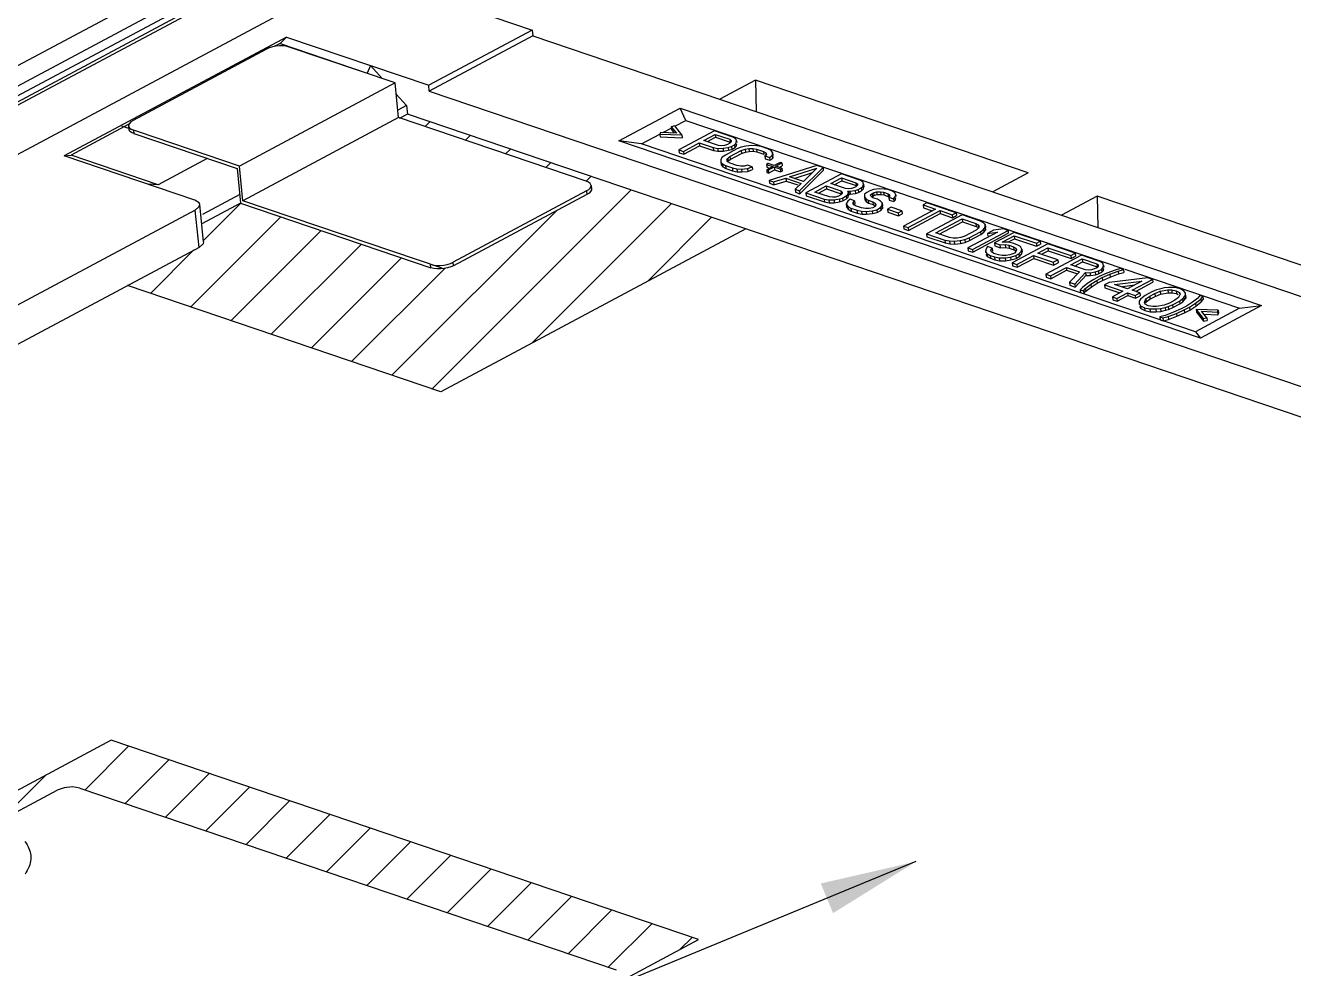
# Model space of a CAD drawing. Header units: millimetres. Extents: x 0 to 594, y 0 to 420.
# Drawn here: x 185.75 to 225.28, y 191.38 to 220.79 of the extents above; entities that cross this region are included whole.
import ezdxf

# ---------------------------------------------------------------- set-up
doc = ezdxf.new("R2010")
doc.units = ezdxf.units.MM
doc.header["$LTSCALE"] = 32.67
doc.layers.get('0').update_dxf_attribs({"linetype": 'CONTINUOUS'})
doc.layers.add('ASSEM_MEM', color=7, linetype='CONTINUOUS')
doc.styles.get("Standard").update_dxf_attribs({"font": 'txt', "width": 0.8})
doc.dimstyles.get("Standard").update_dxf_attribs({"dimtxt": 2.5, "dimasz": 3, "dimexe": 1.5, "dimexo": 1.2, "dimtad": 1, "dimdsep": 46, "dimtxsty": 'STANDARD', "dimblk": '_FILLED', "dimblk1": '_FILLED', "dimblk2": '_FILLED', "dimcen": 0.09, "dimazin": 2, "dimtol": 1, "dimtp": 0.01, "dimtm": 0.01, "dimtfac": 1, "dimtofl": 0, "dimtmove": 0, "dimatfit": 3, "dimldrblk": '_FILLED', "dimfxl": 1, "dimtolj": 1, "dimarcsym": 0})

# ---------------------------------------------------------------- blocks, each defined once
blk = doc.blocks.new('_FILLED')
at = {"color": 0, "linetype": 'BYBLOCK'}
blk.add_solid([(0, 0), (-1, 0.167), (-1, -0.167)], dxfattribs=at)

msp = doc.modelspace()

# ---------------------------------------------------------------- linework, layer by layer
at = {"layer": 'ASSEM_MEM', "color": 7, "linetype": 'CONTINUOUS'}
for p, q in [((202.811, 228.78), (161.609, 206.759)), ((175.565, 213.587), (203.401, 228.465)), ((175.713, 213.364), (203.539, 228.237)), ((175.683, 213.055), (203.515, 227.93)), ((203.558, 228.055), (175.732, 213.183)), ((162.523, 204.492), (196.165, 222.473)), ((196.165, 222.473), (201.544, 220.648)), ((201.544, 220.648), (198.322, 218.926)), ((201.544, 220.648), (201.563, 220.469)), ((193.889, 220.43), (186.959, 216.726)), ((193.69, 220.229), (193.51, 220.133)), ((193.69, 220.229), (193.889, 220.43)), ((193.69, 220.229), (196.407, 219.307)), ((193.889, 220.43), (198.322, 218.926)), ((201.563, 220.469), (198.34, 218.747)), ((201.563, 220.469), (280.46, 193.704)), ((193.266, 220.053), (189.108, 217.831)), ((197.273, 218.997), (193.97, 220.117)), ((196.503, 219.543), (196.407, 219.307)), ((196.503, 219.543), (196.874, 219.132)), ((208.503, 219.084), (207.393, 218.491)), ((217.011, 216.198), (208.503, 219.084)), ((208.503, 219.084), (208.524, 218.108)), ((197.273, 218.997), (192.422, 216.404)), ((197.384, 217.921), (197.273, 218.997)), ((197.309, 218.65), (197.628, 218.296)), ((198.34, 218.747), (198.322, 218.926)), ((198.34, 218.747), (238.775, 205.03)), ((197.628, 218.296), (197.36, 218.153)), ((197.628, 218.296), (197.656, 218.027)), ((197.384, 217.921), (192.533, 215.328)), ((203.233, 215.937), (197.384, 217.921)), ((197.656, 218.027), (197.4, 217.891)), ((238.877, 204.043), (197.656, 218.027)), ((204.251, 217.19), (206.157, 218.208)), ((205.997, 217.653), (206.332, 217.832)), ((206.157, 218.208), (224.282, 212.059)), ((206.332, 217.832), (206.157, 218.208)), ((206.332, 217.832), (219.985, 213.201)), ((188.98, 217.712), (187.176, 216.748)), ((192.422, 216.404), (188.761, 217.646)), ((188.968, 217.658), (188.979, 217.551)), ((189.119, 217.525), (189.13, 217.417)), ((198.211, 217.64), (198.359, 217.789)), ((205.547, 217.458), (205.524, 217.404)), ((206.046, 217.433), (205.547, 217.458)), ((205.624, 217.454), (205.896, 217.599)), ((205.996, 217.656), (205.878, 217.634)), ((205.878, 217.634), (206.046, 217.433)), ((205.878, 217.634), (205.887, 217.544)), ((205.887, 217.544), (205.977, 217.436)), ((206.213, 217.376), (205.996, 217.656)), ((207.227, 217.506), (206.119, 216.913)), ((207.799, 217.312), (207.227, 217.506)), ((189.13, 217.417), (192.347, 216.326)), ((199.465, 217.215), (199.614, 217.363)), ((204.953, 217.095), (204.251, 217.19)), ((222.376, 211.041), (204.251, 217.19)), ((204.953, 217.095), (205.525, 217.401)), ((218.64, 212.453), (204.953, 217.095)), ((205.524, 217.404), (206.213, 217.376)), ((205.524, 217.404), (205.533, 217.314)), ((205.533, 217.314), (206.222, 217.286)), ((206.213, 217.376), (206.222, 217.286)), ((206.262, 216.865), (206.757, 217.13)), ((206.271, 216.775), (206.766, 217.04)), ((206.757, 217.13), (207.186, 216.984)), ((206.757, 217.13), (206.766, 217.04)), ((206.766, 217.04), (207.195, 216.894)), ((206.899, 217.205), (207.252, 217.394)), ((207.351, 217.052), (206.899, 217.205)), ((207.007, 217.168), (207.262, 217.305)), ((207.252, 217.394), (207.705, 217.241)), ((207.252, 217.394), (207.262, 217.305)), ((207.262, 217.305), (207.715, 217.151)), ((207.446, 217.04), (207.351, 217.052)), ((207.541, 217.049), (207.446, 217.04)), ((207.636, 217.079), (207.541, 217.049)), ((207.707, 217.117), (207.636, 217.079)), ((207.705, 217.241), (207.753, 217.204)), ((207.705, 217.241), (207.715, 217.151)), ((207.754, 217.162), (207.707, 217.117)), ((207.753, 217.204), (207.754, 217.162)), ((207.755, 217.018), (207.85, 217.068)), ((207.895, 217.259), (207.799, 217.312)), ((207.85, 217.068), (207.897, 217.114)), ((207.85, 217.068), (207.859, 216.978)), ((207.919, 217.189), (207.895, 217.259)), ((207.897, 217.114), (207.919, 217.189)), ((207.897, 217.114), (207.906, 217.024)), ((207.906, 217.024), (207.929, 217.099)), ((207.919, 217.189), (207.925, 217.139)), ((208.206, 217.03), (208.064, 216.995)), ((208.396, 217.048), (208.206, 217.03)), ((208.538, 217.041), (208.396, 217.048)), ((208.681, 217.013), (208.538, 217.041)), ((186.959, 216.726), (187.176, 216.748)), ((191.035, 215.344), (186.959, 216.726)), ((189.893, 215.826), (187.176, 216.748)), ((191.418, 216.641), (189.893, 215.826)), ((200.72, 216.789), (200.868, 216.938)), ((206.119, 216.913), (206.262, 216.865)), ((206.119, 216.913), (206.128, 216.824)), ((206.128, 216.824), (206.271, 216.775)), ((206.262, 216.865), (206.271, 216.775)), ((207.186, 216.984), (207.329, 216.956)), ((207.186, 216.984), (207.195, 216.894)), ((207.195, 216.894), (207.338, 216.867)), ((207.329, 216.956), (207.495, 216.962)), ((207.329, 216.956), (207.338, 216.867)), ((207.338, 216.867), (207.504, 216.872)), ((207.474, 216.68), (207.428, 216.613)), ((207.569, 216.751), (207.474, 216.68)), ((207.495, 216.962), (207.661, 216.988)), ((207.495, 216.962), (207.504, 216.872)), ((207.504, 216.872), (207.67, 216.898)), ((207.922, 216.94), (207.569, 216.751)), ((207.618, 216.59), (207.641, 216.644)), ((207.641, 216.644), (207.712, 216.703)), ((207.641, 216.644), (207.65, 216.555)), ((207.661, 216.988), (207.755, 217.018)), ((207.661, 216.988), (207.67, 216.898)), ((207.67, 216.898), (207.765, 216.928)), ((207.712, 216.703), (208.065, 216.892)), ((207.712, 216.703), (207.721, 216.613)), ((207.721, 216.613), (208.075, 216.802)), ((207.755, 217.018), (207.765, 216.928)), ((207.765, 216.928), (207.859, 216.978)), ((207.859, 216.978), (207.906, 217.024)), ((208.064, 216.995), (207.922, 216.94)), ((208.065, 216.892), (208.184, 216.934)), ((208.065, 216.892), (208.075, 216.802)), ((208.075, 216.802), (208.193, 216.845)), ((208.184, 216.934), (208.302, 216.956)), ((208.184, 216.934), (208.193, 216.845)), ((208.193, 216.845), (208.311, 216.866)), ((208.302, 216.956), (208.421, 216.957)), ((208.302, 216.956), (208.311, 216.866)), ((208.311, 216.866), (208.43, 216.867)), ((208.421, 216.957), (208.54, 216.937)), ((208.421, 216.957), (208.43, 216.867)), ((208.43, 216.867), (208.549, 216.847)), ((208.54, 216.937), (208.754, 216.864)), ((208.54, 216.937), (208.549, 216.847)), ((208.549, 216.847), (208.763, 216.775)), ((208.896, 216.94), (208.681, 217.013)), ((208.754, 216.864), (208.826, 216.819)), ((208.754, 216.864), (208.763, 216.775)), ((208.85, 216.77), (208.803, 216.724)), ((208.803, 216.724), (208.946, 216.675)), ((208.803, 216.724), (208.813, 216.634)), ((208.813, 216.634), (208.956, 216.586)), ((208.826, 216.819), (208.85, 216.77)), ((208.826, 216.819), (208.835, 216.73)), ((208.991, 216.887), (208.896, 216.94)), ((208.946, 216.675), (209.04, 216.747)), ((208.946, 216.675), (208.956, 216.586)), ((208.956, 216.586), (209.05, 216.657)), ((209.039, 216.829), (208.991, 216.887)), ((209.039, 216.829), (209.049, 216.74)), ((209.04, 216.747), (209.039, 216.829)), ((209.04, 216.747), (209.05, 216.657)), ((209.05, 216.657), (209.049, 216.74)), ((192.347, 216.326), (192.459, 215.25)), ((192.533, 215.328), (192.422, 216.404)), ((201.974, 216.363), (202.123, 216.512)), ((207.428, 216.613), (207.429, 216.531)), ((207.429, 216.531), (207.477, 216.473)), ((207.429, 216.531), (207.438, 216.441)), ((207.438, 216.441), (207.486, 216.383)), ((207.477, 216.473), (207.572, 216.42)), ((207.477, 216.473), (207.486, 216.383)), ((207.486, 216.383), (207.582, 216.33)), ((207.572, 216.42), (207.787, 216.347)), ((207.572, 216.42), (207.582, 216.33)), ((207.582, 216.33), (207.796, 216.258)), ((207.642, 216.541), (207.618, 216.59)), ((207.714, 216.496), (207.642, 216.541)), ((207.65, 216.555), (207.721, 216.613)), ((207.928, 216.423), (207.714, 216.496)), ((207.787, 216.347), (207.93, 216.32)), ((207.787, 216.347), (207.796, 216.258)), ((207.796, 216.258), (207.939, 216.23)), ((208.047, 216.403), (207.928, 216.423)), ((207.93, 216.32), (208.072, 216.312)), ((207.93, 216.32), (207.939, 216.23)), ((208.166, 216.404), (208.047, 216.403)), ((208.072, 216.312), (208.262, 216.331)), ((208.072, 216.312), (208.081, 216.223)), ((208.081, 216.223), (208.271, 216.241)), ((208.261, 216.434), (208.166, 216.404)), ((208.404, 216.385), (208.261, 216.434)), ((208.262, 216.331), (208.404, 216.385)), ((208.262, 216.331), (208.271, 216.241)), ((208.271, 216.241), (208.413, 216.296)), ((208.404, 216.385), (208.413, 216.296)), ((208.901, 216.485), (208.854, 216.459)), ((208.854, 216.459), (209.044, 216.395)), ((208.854, 216.459), (208.863, 216.37)), ((209.044, 216.395), (208.856, 216.294)), ((208.856, 216.294), (208.903, 216.278)), ((208.856, 216.294), (208.865, 216.204)), ((208.863, 216.37), (208.915, 216.352)), ((209.092, 216.42), (208.901, 216.485)), ((208.903, 216.278), (209.092, 216.379)), ((208.903, 216.278), (208.913, 216.188)), ((208.913, 216.188), (209.101, 216.289)), ((210.421, 216.422), (208.931, 215.959)), ((209.28, 216.521), (209.092, 216.42)), ((209.092, 216.379), (209.283, 216.314)), ((209.092, 216.379), (209.101, 216.289)), ((209.101, 216.289), (209.292, 216.224)), ((209.139, 216.404), (209.328, 216.505)), ((209.33, 216.339), (209.139, 216.404)), ((209.248, 216.367), (209.337, 216.415)), ((209.328, 216.505), (209.28, 216.521)), ((209.283, 216.314), (209.33, 216.339)), ((209.283, 216.314), (209.292, 216.224)), ((209.292, 216.224), (209.339, 216.249)), ((209.328, 216.505), (209.337, 216.415)), ((209.33, 216.339), (209.339, 216.249)), ((209.57, 216.072), (210.422, 216.34)), ((209.884, 215.636), (210.612, 216.358)), ((209.893, 215.546), (210.621, 216.268)), ((210.422, 216.34), (209.999, 215.927)), ((210.612, 216.358), (210.421, 216.422)), ((210.612, 216.358), (210.621, 216.268)), ((203.239, 215.948), (203.377, 216.086)), ((207.939, 216.23), (208.081, 216.223)), ((208.865, 216.204), (208.913, 216.188)), ((208.931, 215.959), (209.074, 215.911)), ((208.931, 215.959), (208.94, 215.87)), ((208.94, 215.87), (209.083, 215.821)), ((209.074, 215.911), (209.452, 216.03)), ((209.074, 215.911), (209.083, 215.821)), ((209.083, 215.821), (209.462, 215.94)), ((209.452, 216.03), (209.929, 215.868)), ((209.452, 216.03), (209.462, 215.94)), ((209.462, 215.94), (209.826, 215.817)), ((209.999, 215.927), (209.57, 216.072)), ((209.712, 216.024), (210.282, 216.203)), ((209.929, 215.868), (209.741, 215.684)), ((211.184, 216.164), (210.075, 215.571)), ((210.855, 215.863), (211.185, 216.04)), ((211.308, 215.709), (210.855, 215.863)), ((210.963, 215.826), (211.194, 215.95)), ((211.756, 215.97), (211.184, 216.164)), ((211.185, 216.04), (211.638, 215.886)), ((211.185, 216.04), (211.194, 215.95)), ((211.194, 215.95), (211.647, 215.796)), ((211.638, 215.886), (211.686, 215.849)), ((211.638, 215.886), (211.647, 215.796)), ((211.686, 215.849), (211.686, 215.808)), ((211.851, 215.917), (211.756, 215.97)), ((211.876, 215.847), (211.851, 215.917)), ((211.853, 215.772), (211.876, 215.847)), ((211.876, 215.847), (211.885, 215.757)), ((217.011, 216.198), (215.901, 215.605)), ((189.893, 215.826), (189.573, 215.84)), ((192.431, 215.519), (191.272, 214.899)), ((198.429, 209.458), (204.632, 215.661)), ((203.244, 215.63), (199.086, 213.408)), ((203.255, 215.522), (199.097, 213.3)), ((203.244, 215.63), (203.255, 215.522)), ((203.384, 215.803), (203.395, 215.695)), ((209.741, 215.684), (209.884, 215.636)), ((209.741, 215.684), (209.75, 215.595)), ((209.75, 215.595), (209.893, 215.546)), ((209.884, 215.636), (209.893, 215.546)), ((210.075, 215.571), (210.647, 215.377)), ((210.075, 215.571), (210.084, 215.482)), ((210.084, 215.482), (210.656, 215.287)), ((210.359, 215.598), (210.713, 215.787)), ((210.812, 215.445), (210.359, 215.598)), ((210.468, 215.562), (210.723, 215.698)), ((210.713, 215.787), (211.166, 215.634)), ((210.713, 215.787), (210.723, 215.698)), ((210.723, 215.698), (211.175, 215.544)), ((211.097, 215.472), (211.002, 215.442)), ((211.168, 215.51), (211.097, 215.472)), ((211.166, 215.634), (211.214, 215.597)), ((211.166, 215.634), (211.175, 215.544)), ((211.214, 215.556), (211.168, 215.51)), ((211.214, 215.597), (211.214, 215.556)), ((211.216, 215.411), (211.334, 215.474)), ((211.403, 215.698), (211.308, 215.709)), ((211.334, 215.474), (211.381, 215.52)), ((211.334, 215.474), (211.343, 215.384)), ((211.38, 215.623), (211.451, 215.62)), ((211.404, 215.594), (211.38, 215.623)), ((211.381, 215.52), (211.404, 215.594)), ((211.381, 215.52), (211.39, 215.43)), ((211.389, 215.533), (211.46, 215.53)), ((211.39, 215.43), (211.413, 215.505)), ((211.498, 215.707), (211.403, 215.698)), ((211.404, 215.594), (211.413, 215.505)), ((211.451, 215.62), (211.617, 215.646)), ((211.451, 215.62), (211.46, 215.53)), ((211.46, 215.53), (211.626, 215.556)), ((211.592, 215.737), (211.498, 215.707)), ((211.639, 215.762), (211.592, 215.737)), ((211.617, 215.646), (211.712, 215.675)), ((211.617, 215.646), (211.626, 215.556)), ((211.626, 215.556), (211.721, 215.586)), ((211.686, 215.808), (211.639, 215.762)), ((211.712, 215.675), (211.806, 215.726)), ((211.712, 215.675), (211.721, 215.586)), ((211.721, 215.586), (211.815, 215.636)), ((211.806, 215.726), (211.853, 215.772)), ((211.806, 215.726), (211.815, 215.636)), ((211.815, 215.636), (211.862, 215.682)), ((211.853, 215.772), (211.862, 215.682)), ((211.862, 215.682), (211.885, 215.757)), ((211.974, 215.587), (211.903, 215.528)), ((211.903, 215.528), (211.904, 215.445)), ((212.068, 215.637), (211.974, 215.587)), ((212.186, 215.679), (212.068, 215.637)), ((212.093, 215.505), (212.14, 215.551)), ((212.118, 215.455), (212.093, 215.505)), ((212.166, 215.418), (212.118, 215.455)), ((212.14, 215.551), (212.187, 215.576)), ((212.14, 215.551), (212.15, 215.461)), ((212.15, 215.461), (212.197, 215.486)), ((212.376, 215.697), (212.186, 215.679)), ((212.187, 215.576), (212.282, 215.606)), ((212.187, 215.576), (212.197, 215.486)), ((212.197, 215.486), (212.291, 215.516)), ((212.282, 215.606), (212.401, 215.607)), ((212.282, 215.606), (212.291, 215.516)), ((212.291, 215.516), (212.41, 215.517)), ((212.518, 215.69), (212.376, 215.697)), ((212.401, 215.607), (212.496, 215.595)), ((212.401, 215.607), (212.41, 215.517)), ((212.41, 215.517), (212.505, 215.505)), ((212.496, 215.595), (212.639, 215.546)), ((212.496, 215.595), (212.505, 215.505)), ((212.505, 215.505), (212.648, 215.457)), ((212.637, 215.671), (212.518, 215.69)), ((212.757, 215.63), (212.637, 215.671)), ((212.639, 215.546), (212.687, 215.51)), ((212.639, 215.546), (212.648, 215.457)), ((212.687, 215.468), (212.664, 215.435)), ((212.687, 215.51), (212.687, 215.468)), ((212.852, 215.577), (212.757, 215.63)), ((212.877, 215.507), (212.852, 215.577)), ((212.854, 215.432), (212.877, 215.507)), ((212.877, 215.507), (212.882, 215.457)), ((219.156, 215.47), (218.046, 214.877)), ((227.664, 212.584), (219.156, 215.47)), ((219.156, 215.47), (219.177, 214.493)), ((191.306, 214.044), (191.186, 215.21)), ((192.459, 215.25), (191.248, 214.603)), ((191.301, 214.091), (192.461, 215.251)), ((192.459, 215.25), (198.393, 213.236)), ((198.74, 213.223), (192.533, 215.328)), ((201.54, 210.889), (205.886, 215.235)), ((210.647, 215.377), (210.79, 215.349)), ((210.647, 215.377), (210.656, 215.287)), ((210.656, 215.287), (210.799, 215.26)), ((210.79, 215.349), (210.956, 215.355)), ((210.79, 215.349), (210.799, 215.26)), ((210.799, 215.26), (210.965, 215.265)), ((210.907, 215.433), (210.812, 215.445)), ((211.002, 215.442), (210.907, 215.433)), ((210.956, 215.355), (211.122, 215.381)), ((210.956, 215.355), (210.965, 215.265)), ((210.965, 215.265), (211.131, 215.291)), ((211.122, 215.381), (211.216, 215.411)), ((211.122, 215.381), (211.131, 215.291)), ((211.131, 215.291), (211.225, 215.321)), ((211.216, 215.411), (211.225, 215.321)), ((211.225, 215.321), (211.343, 215.384)), ((211.383, 215.313), (211.337, 215.225)), ((211.337, 215.225), (211.385, 215.147)), ((211.337, 215.225), (211.346, 215.136)), ((211.343, 215.384), (211.39, 215.43)), ((211.346, 215.136), (211.395, 215.058)), ((211.454, 215.371), (211.383, 215.313)), ((211.385, 215.147), (211.481, 215.094)), ((211.385, 215.147), (211.395, 215.058)), ((211.395, 215.058), (211.49, 215.004)), ((211.597, 215.323), (211.454, 215.371)), ((211.481, 215.094), (211.672, 215.029)), ((211.481, 215.094), (211.49, 215.004)), ((211.55, 215.277), (211.597, 215.323)), ((211.55, 215.277), (211.559, 215.187)), ((211.551, 215.215), (211.55, 215.277)), ((211.623, 215.17), (211.551, 215.215)), ((211.583, 215.21), (211.606, 215.233)), ((211.597, 215.323), (211.606, 215.233)), ((211.813, 215.105), (211.623, 215.17)), ((211.932, 215.085), (211.813, 215.105)), ((211.904, 215.445), (211.952, 215.388)), ((211.904, 215.445), (211.913, 215.356)), ((211.913, 215.356), (211.962, 215.298)), ((212.051, 215.086), (211.932, 215.085)), ((211.952, 215.388), (212.024, 215.343)), ((211.952, 215.388), (211.962, 215.298)), ((211.962, 215.298), (212.033, 215.253)), ((212.024, 215.343), (212.167, 215.294)), ((212.024, 215.343), (212.033, 215.253)), ((212.033, 215.253), (212.176, 215.205)), ((212.169, 215.108), (212.051, 215.086)), ((212.309, 215.37), (212.166, 215.418)), ((212.167, 215.294), (212.239, 215.249)), ((212.167, 215.294), (212.176, 215.205)), ((212.24, 215.146), (212.169, 215.108)), ((212.176, 215.205), (212.215, 215.181)), ((212.239, 215.249), (212.263, 215.2)), ((212.239, 215.249), (212.248, 215.16)), ((212.263, 215.2), (212.24, 215.146)), ((212.289, 215.047), (212.407, 215.11)), ((212.404, 215.317), (212.309, 215.37)), ((212.452, 215.259), (212.404, 215.317)), ((212.407, 215.11), (212.453, 215.177)), ((212.407, 215.11), (212.416, 215.02)), ((212.416, 215.02), (212.463, 215.087)), ((212.452, 215.259), (212.462, 215.17)), ((212.453, 215.177), (212.452, 215.259)), ((212.453, 215.177), (212.463, 215.087)), ((212.463, 215.087), (212.462, 215.148)), ((212.739, 215.121), (212.621, 215.058)), ((212.621, 215.058), (212.955, 214.945)), ((212.621, 215.058), (212.63, 214.968)), ((212.664, 215.435), (212.807, 215.386)), ((212.664, 215.435), (212.673, 215.345)), ((212.673, 215.345), (212.816, 215.297)), ((213.072, 215.008), (212.739, 215.121)), ((212.807, 215.386), (212.854, 215.432)), ((212.807, 215.386), (212.816, 215.297)), ((212.816, 215.297), (212.863, 215.343)), ((212.854, 215.432), (212.863, 215.343)), ((212.863, 215.343), (212.886, 215.417)), ((214.116, 215.066), (213.125, 214.536)), ((213.853, 215.258), (213.735, 215.195)), ((213.735, 215.195), (214.116, 215.066)), ((213.735, 215.195), (213.744, 215.106)), ((213.744, 215.106), (214.017, 215.013)), ((214.759, 214.951), (213.853, 215.258)), ((191.046, 215.037), (170.789, 204.211)), ((190.902, 212.012), (193.714, 214.824)), ((191.166, 213.872), (191.046, 215.037)), ((197.175, 209.884), (202.306, 215.016)), ((205.149, 212.818), (207.141, 214.81)), ((211.49, 215.004), (211.681, 214.94)), ((211.672, 215.029), (211.814, 215.002)), ((211.672, 215.029), (211.681, 214.94)), ((211.681, 214.94), (211.824, 214.912)), ((211.814, 215.002), (211.957, 214.995)), ((211.814, 215.002), (211.824, 214.912)), ((211.824, 214.912), (211.966, 214.905)), ((211.957, 214.995), (212.147, 215.013)), ((211.957, 214.995), (211.966, 214.905)), ((211.966, 214.905), (212.156, 214.923)), ((212.147, 215.013), (212.289, 215.047)), ((212.147, 215.013), (212.156, 214.923)), ((212.156, 214.923), (212.298, 214.957)), ((212.289, 215.047), (212.298, 214.957)), ((212.298, 214.957), (212.416, 215.02)), ((212.63, 214.968), (212.964, 214.855)), ((212.955, 214.945), (213.072, 215.008)), ((212.955, 214.945), (212.964, 214.855)), ((212.964, 214.855), (213.082, 214.918)), ((213.072, 215.008), (213.082, 214.918)), ((213.268, 214.488), (214.259, 215.017)), ((213.278, 214.398), (214.269, 214.928)), ((214.949, 214.886), (213.84, 214.294)), ((214.125, 214.321), (214.951, 214.762)), ((214.233, 214.284), (214.96, 214.673)), ((214.259, 215.017), (214.641, 214.888)), ((214.259, 215.017), (214.269, 214.928)), ((214.269, 214.928), (214.65, 214.798)), ((214.641, 214.888), (214.759, 214.951)), ((214.641, 214.888), (214.65, 214.798)), ((214.65, 214.798), (214.768, 214.861)), ((214.759, 214.951), (214.768, 214.861)), ((215.521, 214.692), (214.949, 214.886)), ((214.951, 214.762), (215.38, 214.617)), ((214.951, 214.762), (214.96, 214.673)), ((214.96, 214.673), (215.389, 214.527)), ((215.617, 214.639), (215.521, 214.692)), ((192.157, 211.586), (194.969, 214.398)), ((208.202, 214.45), (198.695, 209.368)), ((213.125, 214.536), (213.268, 214.488)), ((213.125, 214.536), (213.135, 214.447)), ((213.135, 214.447), (213.278, 214.398)), ((213.268, 214.488), (213.278, 214.398)), ((213.84, 214.294), (214.412, 214.1)), ((213.84, 214.294), (213.85, 214.204)), ((214.554, 214.175), (214.125, 214.321)), ((215.382, 214.41), (215.028, 214.221)), ((216.047, 214.349), (215.127, 213.857)), ((215.171, 214.172), (215.525, 214.361)), ((215.18, 214.082), (215.534, 214.272)), ((215.27, 213.809), (216.379, 214.401)), ((215.28, 213.719), (216.388, 214.312)), ((215.38, 214.617), (215.451, 214.572)), ((215.38, 214.617), (215.389, 214.527)), ((215.453, 214.468), (215.382, 214.41)), ((215.389, 214.527), (215.437, 214.497)), ((215.451, 214.572), (215.476, 214.522)), ((215.451, 214.572), (215.461, 214.482)), ((215.476, 214.522), (215.453, 214.468)), ((215.525, 214.361), (215.619, 214.432)), ((215.525, 214.361), (215.534, 214.272)), ((215.534, 214.272), (215.628, 214.343)), ((215.665, 214.582), (215.617, 214.639)), ((215.619, 214.432), (215.666, 214.499)), ((215.619, 214.432), (215.628, 214.343)), ((215.628, 214.343), (215.675, 214.409)), ((215.665, 214.582), (215.674, 214.492)), ((215.666, 214.499), (215.665, 214.582)), ((215.666, 214.499), (215.675, 214.409)), ((215.675, 214.409), (215.674, 214.471)), ((215.928, 214.41), (215.739, 214.309)), ((215.739, 214.309), (216.047, 214.349)), ((215.739, 214.309), (215.749, 214.219)), ((216.236, 214.45), (215.928, 214.41)), ((216.57, 214.337), (215.956, 214.009)), ((216.379, 214.401), (216.236, 214.45)), ((216.379, 214.401), (216.388, 214.312)), ((217.38, 214.062), (216.57, 214.337)), ((191.166, 213.872), (171.422, 203.318)), ((193.411, 211.161), (196.223, 213.972)), ((213.85, 214.204), (214.422, 214.01)), ((214.412, 214.1), (214.555, 214.072)), ((214.412, 214.1), (214.422, 214.01)), ((214.422, 214.01), (214.564, 213.982)), ((214.673, 214.156), (214.554, 214.175)), ((214.555, 214.072), (214.698, 214.065)), ((214.555, 214.072), (214.564, 213.982)), ((214.564, 213.982), (214.707, 213.975)), ((214.792, 214.157), (214.673, 214.156)), ((214.698, 214.065), (214.887, 214.083)), ((214.698, 214.065), (214.707, 213.975)), ((214.707, 213.975), (214.897, 213.993)), ((214.91, 214.178), (214.792, 214.157)), ((214.887, 214.083), (215.029, 214.117)), ((214.887, 214.083), (214.897, 213.993)), ((214.897, 213.993), (215.039, 214.027)), ((215.028, 214.221), (214.91, 214.178)), ((215.029, 214.117), (215.171, 214.172)), ((215.029, 214.117), (215.039, 214.027)), ((215.039, 214.027), (215.18, 214.082)), ((215.171, 214.172), (215.18, 214.082)), ((215.744, 213.895), (215.697, 213.829)), ((215.887, 213.847), (215.744, 213.895)), ((215.956, 214.009), (216.123, 213.952)), ((215.956, 214.009), (215.966, 213.919)), ((215.966, 213.919), (216.133, 213.862)), ((216.123, 213.952), (216.289, 213.958)), ((216.123, 213.952), (216.133, 213.862)), ((216.133, 213.862), (216.299, 213.868)), ((216.194, 214.031), (216.571, 214.233)), ((216.384, 214.029), (216.194, 214.031)), ((216.289, 213.958), (216.408, 213.938)), ((216.289, 213.958), (216.299, 213.868)), ((216.299, 213.868), (216.418, 213.848)), ((216.526, 214.001), (216.384, 214.029)), ((216.392, 214.043), (216.58, 214.143)), ((216.408, 213.938), (216.551, 213.889)), ((216.408, 213.938), (216.418, 213.848)), ((217.618, 213.981), (216.51, 213.388)), ((216.669, 213.952), (216.526, 214.001)), ((216.551, 213.889), (216.623, 213.844)), ((216.551, 213.889), (216.561, 213.8)), ((216.571, 214.233), (217.262, 213.999)), ((216.571, 214.233), (216.58, 214.143)), ((216.58, 214.143), (217.271, 213.909)), ((216.765, 213.899), (216.669, 213.952)), ((216.813, 213.821), (216.765, 213.899)), ((217.262, 213.999), (217.38, 214.062)), ((217.262, 213.999), (217.271, 213.909)), ((217.271, 213.909), (217.389, 213.972)), ((217.38, 214.062), (217.389, 213.972)), ((218.476, 213.69), (217.618, 213.981)), ((189.648, 212.437), (191.006, 213.796)), ((194.666, 210.735), (197.478, 213.547)), ((215.127, 213.857), (215.27, 213.809)), ((215.127, 213.857), (215.137, 213.767)), ((215.137, 213.767), (215.28, 213.719)), ((215.27, 213.809), (215.28, 213.719)), ((215.697, 213.829), (215.675, 213.754)), ((215.675, 213.754), (215.723, 213.676)), ((215.675, 213.754), (215.679, 213.711)), ((215.684, 213.664), (215.732, 213.586)), ((215.723, 213.676), (215.819, 213.623)), ((215.723, 213.676), (215.732, 213.586)), ((215.732, 213.586), (215.828, 213.533)), ((215.819, 213.623), (215.962, 213.574)), ((215.819, 213.623), (215.828, 213.533)), ((215.828, 213.533), (215.971, 213.484)), ((215.84, 213.78), (215.887, 213.847)), ((215.865, 213.731), (215.84, 213.78)), ((215.937, 213.686), (215.865, 213.731)), ((215.887, 213.847), (215.896, 213.757)), ((216.08, 213.637), (215.937, 213.686)), ((215.962, 213.574), (216.104, 213.546)), ((215.962, 213.574), (215.971, 213.484)), ((215.971, 213.484), (216.114, 213.457)), ((216.198, 213.617), (216.08, 213.637)), ((216.104, 213.546), (216.294, 213.544)), ((216.104, 213.546), (216.114, 213.457)), ((216.317, 213.618), (216.198, 213.617)), ((216.294, 213.544), (216.46, 213.57)), ((216.294, 213.544), (216.304, 213.454)), ((216.304, 213.454), (216.469, 213.48)), ((216.436, 213.64), (216.317, 213.618)), ((216.418, 213.848), (216.561, 213.8)), ((216.53, 213.67), (216.436, 213.64)), ((216.46, 213.57), (216.626, 213.617)), ((216.46, 213.57), (216.469, 213.48)), ((216.469, 213.48), (216.635, 213.527)), ((216.577, 213.695), (216.53, 213.67)), ((216.561, 213.8), (216.597, 213.777)), ((216.624, 213.741), (216.577, 213.695)), ((216.623, 213.844), (216.647, 213.795)), ((216.623, 213.844), (216.627, 213.802)), ((216.647, 213.795), (216.624, 213.741)), ((216.626, 213.617), (216.72, 213.667)), ((216.626, 213.617), (216.635, 213.527)), ((216.635, 213.527), (216.729, 213.578)), ((216.653, 213.34), (217.172, 213.617)), ((216.662, 213.25), (217.181, 213.527)), ((216.72, 213.667), (216.79, 213.746)), ((216.72, 213.667), (216.729, 213.578)), ((216.729, 213.578), (216.8, 213.657)), ((216.79, 213.746), (216.813, 213.821)), ((216.79, 213.746), (216.8, 213.657)), ((216.8, 213.657), (216.823, 213.731)), ((216.813, 213.821), (216.823, 213.731)), ((217.172, 213.617), (217.791, 213.407)), ((217.172, 213.617), (217.181, 213.527)), ((217.181, 213.527), (217.801, 213.317)), ((217.313, 213.693), (217.62, 213.857)), ((217.933, 213.483), (217.313, 213.693)), ((217.422, 213.656), (217.629, 213.767)), ((218.667, 213.625), (217.558, 213.032)), ((217.62, 213.857), (218.335, 213.614)), ((217.62, 213.857), (217.629, 213.767)), ((217.629, 213.767), (218.344, 213.524)), ((217.791, 213.407), (217.933, 213.483)), ((217.933, 213.483), (217.942, 213.393)), ((218.335, 213.614), (218.476, 213.69)), ((218.335, 213.614), (218.344, 213.524)), ((218.338, 213.324), (218.692, 213.514)), ((218.344, 213.524), (218.486, 213.6)), ((218.476, 213.69), (218.486, 213.6)), ((219.239, 213.431), (218.667, 213.625)), ((218.692, 213.514), (219.145, 213.36)), ((218.692, 213.514), (218.701, 213.424)), ((195.92, 210.309), (198.827, 213.216)), ((198.393, 213.236), (198.382, 213.344)), ((199.097, 213.3), (199.086, 213.408)), ((216.114, 213.457), (216.304, 213.454)), ((216.51, 213.388), (216.653, 213.34)), ((216.51, 213.388), (216.519, 213.299)), ((216.519, 213.299), (216.662, 213.25)), ((216.653, 213.34), (216.662, 213.25)), ((217.701, 212.984), (218.197, 213.249)), ((217.711, 212.894), (218.206, 213.159)), ((217.791, 213.407), (217.801, 213.317)), ((217.801, 213.317), (217.942, 213.393)), ((218.197, 213.249), (218.602, 213.111)), ((218.197, 213.249), (218.206, 213.159)), ((218.206, 213.159), (218.541, 213.045)), ((218.602, 213.111), (218.297, 212.782)), ((218.791, 213.171), (218.338, 213.324)), ((218.447, 213.288), (218.701, 213.424)), ((218.464, 212.725), (218.792, 213.088)), ((218.701, 213.424), (219.154, 213.27)), ((218.886, 213.159), (218.791, 213.171)), ((218.792, 213.088), (218.935, 213.081)), ((218.792, 213.088), (218.801, 212.998)), ((218.981, 213.168), (218.886, 213.159)), ((218.935, 213.081), (219.1, 213.107)), ((218.935, 213.081), (218.944, 212.991)), ((219.076, 213.198), (218.981, 213.168)), ((219.146, 213.236), (219.076, 213.198)), ((219.1, 213.107), (219.195, 213.137)), ((219.1, 213.107), (219.11, 213.017)), ((219.145, 213.36), (219.193, 213.323)), ((219.145, 213.36), (219.154, 213.27)), ((219.193, 213.282), (219.146, 213.236)), ((219.193, 213.323), (219.193, 213.282)), ((219.195, 213.137), (219.289, 213.187)), ((219.195, 213.137), (219.204, 213.047)), ((219.204, 213.047), (219.299, 213.098)), ((219.335, 213.378), (219.239, 213.431)), ((219.289, 213.187), (219.336, 213.233)), ((219.289, 213.187), (219.299, 213.098)), ((219.299, 213.098), (219.346, 213.143)), ((219.359, 213.308), (219.335, 213.378)), ((219.336, 213.233), (219.359, 213.308)), ((219.336, 213.233), (219.346, 213.143)), ((219.346, 213.143), (219.368, 213.218)), ((219.359, 213.308), (219.364, 213.258)), ((219.717, 213.166), (219.457, 213.069)), ((219.552, 213.036), (219.812, 213.134)), ((219.883, 213.213), (219.717, 213.166)), ((219.812, 213.134), (219.978, 213.18)), ((219.812, 213.134), (219.822, 213.044)), ((219.822, 213.044), (219.987, 213.091)), ((219.978, 213.18), (219.883, 213.213)), ((219.978, 213.18), (219.987, 213.091)), ((220.02, 213.188), (223.599, 211.975)), ((217.558, 213.032), (217.701, 212.984)), ((217.558, 213.032), (217.568, 212.943)), ((217.568, 212.943), (217.711, 212.894)), ((217.701, 212.984), (217.711, 212.894)), ((218.297, 212.782), (218.464, 212.725)), ((218.297, 212.782), (218.306, 212.692)), ((218.306, 212.692), (218.473, 212.636)), ((218.464, 212.725), (218.473, 212.636)), ((218.473, 212.636), (218.801, 212.998)), ((218.867, 212.753), (218.703, 212.624)), ((218.798, 212.591), (218.963, 212.721)), ((218.801, 212.998), (218.944, 212.991)), ((219.056, 212.875), (218.867, 212.753)), ((218.944, 212.991), (219.11, 213.017)), ((218.963, 212.721), (219.151, 212.843)), ((218.963, 212.721), (218.972, 212.631)), ((218.972, 212.631), (219.16, 212.753)), ((219.221, 212.963), (219.056, 212.875)), ((219.11, 213.017), (219.204, 213.047)), ((219.151, 212.843), (219.316, 212.931)), ((219.151, 212.843), (219.16, 212.753)), ((219.16, 212.753), (219.325, 212.841)), ((219.457, 213.069), (219.221, 212.963)), ((219.316, 212.931), (219.552, 213.036)), ((219.316, 212.931), (219.325, 212.841)), ((219.325, 212.841), (219.562, 212.947)), ((219.532, 212.775), (219.39, 212.7)), ((219.39, 212.7), (219.962, 212.506)), ((219.39, 212.7), (219.399, 212.61)), ((220.741, 212.922), (219.532, 212.775)), ((219.552, 213.036), (219.562, 212.947)), ((219.562, 212.947), (219.822, 213.044)), ((219.698, 212.719), (220.552, 212.821)), ((220.104, 212.581), (219.698, 212.719)), ((219.944, 212.657), (220.333, 212.704)), ((220.552, 212.821), (220.104, 212.581)), ((220.247, 212.533), (220.884, 212.873)), ((220.377, 212.508), (220.893, 212.783)), ((220.884, 212.873), (220.741, 212.922)), ((220.884, 212.873), (220.893, 212.783)), ((198.695, 209.368), (188.935, 212.679)), ((218.703, 212.624), (218.632, 212.544)), ((218.632, 212.544), (218.728, 212.512)), ((218.632, 212.544), (218.642, 212.455)), ((221.117, 211.613), (218.641, 212.453)), ((218.728, 212.512), (218.798, 212.591)), ((218.728, 212.512), (218.737, 212.421)), ((218.736, 212.421), (218.807, 212.502)), ((218.798, 212.591), (218.807, 212.502)), ((218.807, 212.502), (218.972, 212.631)), ((219.399, 212.61), (219.863, 212.453)), ((219.962, 212.506), (219.632, 212.329)), ((219.632, 212.329), (219.775, 212.281)), ((219.632, 212.329), (219.641, 212.239)), ((219.775, 212.281), (220.105, 212.457)), ((219.784, 212.191), (220.114, 212.367)), ((220.105, 212.457), (220.343, 212.376)), ((220.105, 212.457), (220.114, 212.367)), ((220.114, 212.367), (220.353, 212.287)), ((220.485, 212.452), (220.247, 212.533)), ((220.343, 212.376), (220.485, 212.452)), ((220.343, 212.376), (220.353, 212.287)), ((220.353, 212.287), (220.494, 212.362)), ((220.485, 212.452), (220.494, 212.362)), ((220.558, 212.303), (220.511, 212.258)), ((220.652, 212.375), (220.558, 212.303)), ((220.864, 212.488), (220.652, 212.375)), ((220.677, 212.263), (220.795, 212.347)), ((220.795, 212.347), (220.96, 212.435)), ((220.795, 212.347), (220.804, 212.257)), ((220.804, 212.257), (220.969, 212.345)), ((221.006, 212.543), (220.864, 212.488)), ((220.96, 212.435), (221.125, 212.503)), ((220.96, 212.435), (220.969, 212.345)), ((220.969, 212.345), (221.135, 212.413)), ((221.101, 212.573), (221.006, 212.543)), ((221.243, 212.607), (221.101, 212.573)), ((221.125, 212.503), (221.362, 212.546)), ((221.125, 212.503), (221.135, 212.413)), ((221.135, 212.413), (221.371, 212.456)), ((221.385, 212.621), (221.243, 212.607)), ((221.362, 212.546), (221.481, 212.547)), ((221.362, 212.546), (221.371, 212.456)), ((221.371, 212.456), (221.49, 212.457)), ((221.575, 212.618), (221.385, 212.621)), ((221.481, 212.547), (221.624, 212.519)), ((221.481, 212.547), (221.49, 212.457)), ((221.49, 212.457), (221.633, 212.429)), ((221.742, 212.582), (221.575, 212.618)), ((221.697, 212.309), (221.58, 212.225)), ((221.624, 212.519), (221.719, 212.466)), ((221.624, 212.519), (221.633, 212.429)), ((221.633, 212.429), (221.679, 212.404)), ((221.743, 212.417), (221.697, 212.309)), ((221.719, 212.466), (221.743, 212.417)), ((221.719, 212.466), (221.724, 212.423)), ((221.861, 212.521), (221.742, 212.582)), ((221.816, 212.268), (221.863, 212.314)), ((221.909, 212.443), (221.861, 212.521)), ((221.863, 212.314), (221.91, 212.381)), ((221.863, 212.314), (221.873, 212.224)), ((221.873, 212.224), (221.919, 212.291)), ((221.91, 212.381), (221.909, 212.443)), ((221.91, 212.381), (221.919, 212.291)), ((221.919, 212.291), (221.919, 212.353)), ((222.291, 212.293), (222.126, 212.163)), ((222.361, 212.372), (222.291, 212.293)), ((222.456, 212.34), (222.361, 212.372)), ((222.386, 212.26), (222.456, 212.34)), ((222.456, 212.34), (222.466, 212.25)), ((219.641, 212.239), (219.784, 212.191)), ((219.775, 212.281), (219.784, 212.191)), ((220.511, 212.258), (220.464, 212.191)), ((220.464, 212.191), (220.465, 212.129)), ((220.465, 212.129), (220.513, 212.051)), ((220.465, 212.129), (220.469, 212.086)), ((220.474, 212.039), (220.523, 211.961)), ((220.513, 212.051), (220.633, 211.989)), ((220.513, 212.051), (220.523, 211.961)), ((220.523, 211.961), (220.642, 211.9)), ((220.631, 212.155), (220.677, 212.263)), ((220.655, 212.106), (220.631, 212.155)), ((220.633, 211.989), (220.799, 211.954)), ((220.633, 211.989), (220.642, 211.9)), ((220.642, 211.9), (220.809, 211.864)), ((220.751, 212.053), (220.655, 212.106)), ((220.671, 212.138), (220.686, 212.173)), ((220.677, 212.263), (220.686, 212.173)), ((220.686, 212.173), (220.804, 212.257)), ((220.893, 212.025), (220.751, 212.053)), ((220.799, 211.954), (220.989, 211.951)), ((220.799, 211.954), (220.809, 211.864)), ((221.012, 212.026), (220.893, 212.025)), ((220.989, 211.951), (221.132, 211.965)), ((220.989, 211.951), (220.999, 211.861)), ((221.249, 212.069), (221.012, 212.026)), ((221.132, 211.965), (221.274, 211.999)), ((221.132, 211.965), (221.141, 211.875)), ((221.141, 211.875), (221.283, 211.909)), ((221.414, 212.137), (221.249, 212.069)), ((221.274, 211.999), (221.368, 212.029)), ((221.274, 211.999), (221.283, 211.909)), ((221.283, 211.909), (221.377, 211.939)), ((221.368, 212.029), (221.51, 212.084)), ((221.368, 212.029), (221.377, 211.939)), ((221.377, 211.939), (221.519, 211.994)), ((221.58, 212.225), (221.414, 212.137)), ((221.51, 212.084), (221.722, 212.197)), ((221.51, 212.084), (221.519, 211.994)), ((221.519, 211.994), (221.732, 212.107)), ((221.773, 211.953), (221.536, 211.848)), ((221.632, 211.815), (221.868, 211.921)), ((221.722, 212.197), (221.816, 212.268)), ((221.722, 212.197), (221.732, 212.107)), ((221.732, 212.107), (221.826, 212.178)), ((221.938, 212.041), (221.773, 211.953)), ((221.816, 212.268), (221.826, 212.178)), ((221.826, 212.178), (221.873, 212.224)), ((221.868, 211.921), (222.033, 212.009)), ((221.868, 211.921), (221.877, 211.831)), ((221.877, 211.831), (222.042, 211.919)), ((222.126, 212.163), (221.938, 212.041)), ((222.033, 212.009), (222.222, 212.131)), ((222.033, 212.009), (222.042, 211.919)), ((222.042, 211.919), (222.231, 212.041)), ((223.599, 211.975), (222.22, 211.237)), ((222.222, 212.131), (222.386, 212.26)), ((222.222, 212.131), (222.231, 212.041)), ((222.231, 212.041), (222.395, 212.171)), ((222.932, 211.91), (222.243, 211.938)), ((222.243, 211.938), (222.46, 211.658)), ((222.243, 211.938), (222.252, 211.848)), ((224.282, 212.059), (222.376, 211.041)), ((222.386, 212.26), (222.395, 212.171)), ((222.395, 212.171), (222.466, 212.25)), ((222.908, 211.856), (222.932, 211.91)), ((222.932, 211.91), (222.941, 211.821)), ((223.599, 211.975), (224.282, 212.059)), ((220.809, 211.864), (220.999, 211.861)), ((220.999, 211.861), (221.141, 211.875)), ((221.277, 211.75), (221.111, 211.704)), ((221.111, 211.704), (221.206, 211.671)), ((221.111, 211.704), (221.12, 211.614)), ((221.119, 211.613), (221.214, 211.58)), ((221.206, 211.671), (221.372, 211.718)), ((221.206, 211.671), (221.216, 211.58)), ((221.213, 211.581), (221.381, 211.628)), ((222.22, 211.237), (221.213, 211.581)), ((221.536, 211.848), (221.277, 211.75)), ((221.372, 211.718), (221.632, 211.815)), ((221.372, 211.718), (221.381, 211.628)), ((221.381, 211.628), (221.641, 211.726)), ((221.632, 211.815), (221.641, 211.726)), ((221.641, 211.726), (221.877, 211.831)), ((222.252, 211.848), (222.469, 211.569)), ((222.41, 211.881), (222.908, 211.856)), ((222.578, 211.68), (222.41, 211.881)), ((222.46, 211.658), (222.578, 211.68)), ((222.46, 211.658), (222.469, 211.569)), ((222.469, 211.569), (222.587, 211.59)), ((222.488, 211.788), (222.918, 211.767)), ((222.578, 211.68), (222.587, 211.59)), ((222.908, 211.856), (222.918, 211.767)), ((222.918, 211.767), (222.941, 211.821)), ((222.22, 211.237), (222.376, 211.041)), ((188.42, 198.504), (184.516, 196.418)), ((206.731, 192.293), (188.42, 198.504)), ((187.609, 196.958), (188.969, 198.318)), ((188.864, 196.533), (190.224, 197.893)), ((184.976, 196.005), (186.39, 197.42)), ((190.118, 196.107), (191.478, 197.467)), ((184.618, 195.814), (186.743, 196.95)), ((187.447, 197.014), (204.163, 191.343)), ((191.373, 195.682), (192.733, 197.042)), ((192.627, 195.256), (193.987, 196.616)), ((193.882, 194.83), (195.242, 196.19)), ((195.136, 194.405), (196.496, 195.765)), ((196.391, 193.979), (197.751, 195.339)), ((197.645, 193.554), (199.005, 194.914)), ((198.9, 193.128), (200.26, 194.488)), ((200.154, 192.703), (201.514, 194.062)), ((201.409, 192.277), (202.769, 193.637)), ((202.664, 191.851), (204.023, 193.211)), ((203.918, 191.426), (205.278, 192.786)), ((204.462, 191.08), (206.731, 192.293)), ((206.159, 191.987), (206.532, 192.36))]:
    msp.add_line(p, q, dxfattribs=at)
for points in [[(193.97, 220.117), (193.881, 220.14), (193.78, 220.151), (193.671, 220.152), (193.56, 220.142), (193.451, 220.122), (193.352, 220.091), (193.266, 220.053)], [(189.108, 217.831), (189.04, 217.787), (188.993, 217.739), (188.97, 217.689), (188.968, 217.658)], [(188.968, 217.658), (188.972, 217.641), (188.998, 217.596)], [(189.13, 217.417), (189.059, 217.449), (189.009, 217.488), (188.983, 217.533), (188.979, 217.551)], [(188.998, 217.596), (189.048, 217.556), (189.119, 217.525)], [(203.384, 215.803), (203.38, 215.82), (203.353, 215.866), (203.304, 215.905), (203.233, 215.937)], [(203.244, 215.63), (203.312, 215.674), (203.359, 215.722)], [(203.395, 215.695), (203.393, 215.664), (203.37, 215.615), (203.323, 215.567), (203.255, 215.522)], [(203.359, 215.722), (203.382, 215.772), (203.384, 215.803)], [(191.186, 215.21), (191.167, 215.258), (191.035, 215.344)], [(191.046, 215.037), (191.171, 215.146), (191.186, 215.21)], [(191.306, 214.044), (191.292, 213.98), (191.166, 213.872)], [(198.382, 213.344), (198.47, 213.322), (198.571, 213.31), (198.68, 213.309), (198.792, 213.319), (198.9, 213.339), (199, 213.37), (199.086, 213.408)], [(199.097, 213.3), (199.011, 213.262), (198.911, 213.232), (198.803, 213.211), (198.692, 213.201), (198.583, 213.202), (198.481, 213.214), (198.393, 213.236)], [(187.447, 197.014), (187.222, 197.049), (186.964, 197.026), (186.743, 196.95)], [(185.736, 195.344), (185.775, 195.293), (185.808, 195.24), (185.838, 195.186), (185.863, 195.132), (185.883, 195.077), (185.899, 195.021), (185.911, 194.964), (185.917, 194.908), (185.92, 194.852), (185.917, 194.795), (185.911, 194.737), (185.9, 194.68), (185.884, 194.622), (185.864, 194.564), (185.839, 194.506), (185.811, 194.449), (185.777, 194.391), (185.74, 194.333)]]:
    msp.add_lwpolyline(points, dxfattribs=at)

# ---------------------------------------------------------------- leaders
at = {"color": 7, "linetype": 'CONTINUOUS'}
msp.add_leader([(213.508, 194.72), (146.476, 167.095)], dimstyle='STANDARD', override={"dimtad": 0}, dxfattribs=at)

doc.saveas('drawing.dxf')
